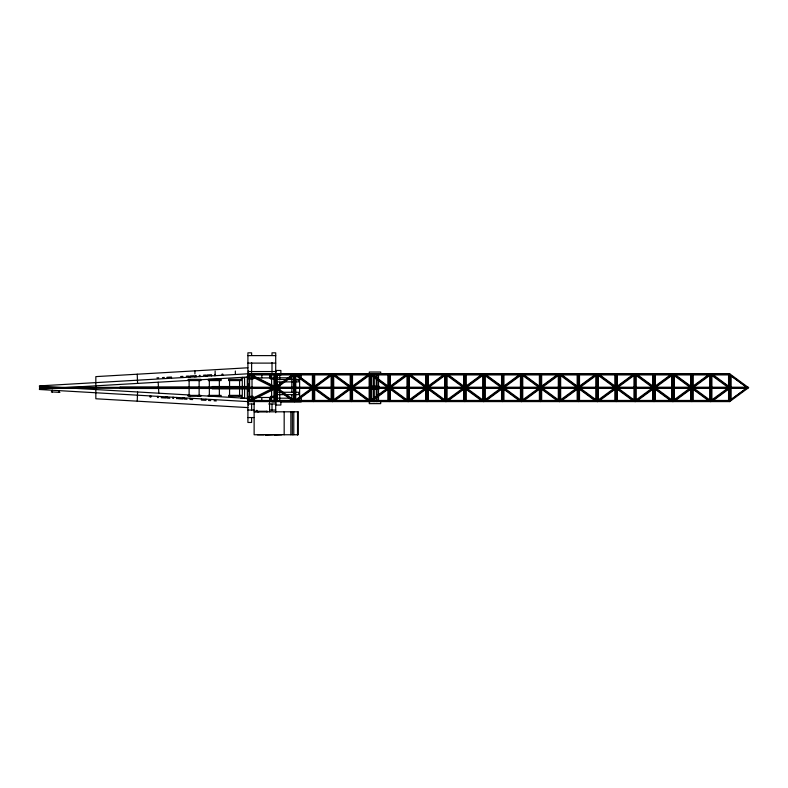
<?xml version="1.0" encoding="UTF-8"?>
<svg xmlns="http://www.w3.org/2000/svg" width="788" height="788" viewBox="0 0 788 788"><rect width="100%" height="100%" fill="white"/><g stroke="black" fill="none" stroke-linecap="round" stroke-linejoin="round"><path stroke-width="1.18" d="M150.153 395.921L150.084 397.093L150.833 397.142L150.902 395.96M157.57 396.354L157.501 397.526L158.25 397.576L158.319 396.394M161.412 396.571L161.343 397.753L165.854 398.009L165.923 396.837M167.036 396.896L166.967 398.078L169.814 398.245M172.858 397.241L172.789 398.413L173.537 398.462L173.606 397.28M176.679 397.457L176.611 398.639L177.359 398.679L177.428 397.507M178.571 397.566L178.502 398.748L183.013 399.014L183.082 397.832M184.362 397.901L184.293 399.083L186.992 399.24M190.085 398.236L190.016 399.418L192.705 399.575M201.442 398.895L201.373 400.077L205.895 400.334L205.963 399.161M137.585 391.981L137.23 401.171M189.878 380.368L39.755 389.085L39.4 385.893L247.905 373.788L275.711 387.686L294.623 401.594L332.457 373.788L370.291 401.594L408.125 373.788L445.949 401.594L483.783 373.788L521.617 401.594L559.441 373.788L597.274 401.594L635.108 373.788L672.942 401.594L710.766 373.788L729.688 387.686L710.766 401.594L672.942 373.788L635.108 401.594L597.274 373.788L559.441 401.594L521.617 373.788L483.783 401.594L445.949 373.788L408.125 401.594L370.291 373.788L332.457 401.594L294.623 373.788L275.711 387.686L247.905 401.594L39.4 389.489L39.755 386.297L189.878 395.015M293.579 375.462L277.583 387.223L293.579 387.223M295.677 399.92L311.674 388.159L295.677 388.159M369.237 375.462L353.241 387.223L369.237 387.223M371.335 399.92L387.341 388.159L371.335 388.159M407.071 375.462L391.075 387.223L407.071 387.223M447.003 399.92L462.999 388.159L447.003 388.159M482.729 375.462L466.732 387.223L482.729 387.223M522.661 399.92L538.657 388.159L522.661 388.159M558.396 375.462L542.4 387.223L558.396 387.223M634.054 375.462L618.058 387.223L634.054 387.223M636.152 399.92L652.159 388.159L636.152 388.159M709.722 375.462L693.726 387.223L709.722 387.223M711.82 399.92L727.817 388.159L711.82 388.159M198.399 395.507L248.259 398.403L247.905 401.594L729.688 401.594L748.6 387.686L747.467 386.809L747.467 388.523M745.507 389.105L730.821 399.674L730.821 375.758L745.507 386.287M247.905 367.779L95.84 376.615L95.84 382.613L95.84 398.767L247.905 407.603M156.93 377.885L158.762 377.777M162.456 377.57L164.357 377.452M180.6 376.516L182.836 376.388L182.905 377.56M186.323 376.181L188.549 376.053L188.618 377.225M203.521 375.186L205.875 375.049L205.944 376.221M200.832 379.737L248.259 376.979L247.905 373.788L729.688 373.788L748.6 387.686L40.198 387.686M247.905 355.615L275.711 355.615M247.905 363.11L275.711 363.11M248.447 371.542L275.889 371.542M250.791 374.921L274.047 374.921L274.047 400.462L250.791 400.462M292.309 374.921L276.844 374.921L276.844 400.462M296.948 374.921L312.412 374.921L312.412 400.462L296.948 400.462M330.133 374.921L314.678 374.921L314.678 400.462L330.133 400.462M334.782 374.921L350.246 374.921L350.246 400.462L334.782 400.462M367.966 374.921L352.512 374.921L352.512 400.462L367.966 400.462M372.616 374.921L388.07 374.921L388.07 400.462L372.616 400.462M405.8 374.921L390.336 374.921L390.336 400.462L405.8 400.462M410.44 374.921L425.904 374.921L425.904 400.462L410.44 400.462M443.634 374.921L428.17 374.921L428.17 400.462L443.634 400.462M448.274 374.921L463.738 374.921L463.738 400.462L448.274 400.462M481.458 374.921L466.004 374.921L466.004 400.462L481.458 400.462M486.107 374.921L501.562 374.921L501.562 400.462L486.107 400.462M519.292 374.921L503.827 374.921L503.827 400.462L519.292 400.462M523.931 374.921L539.396 374.921L539.396 400.462L523.931 400.462M557.126 374.921L541.661 374.921L541.661 400.462L557.126 400.462M561.765 374.921L577.23 374.921L577.23 400.462L561.765 400.462M594.95 374.921L579.495 374.921L579.495 400.462L594.95 400.462M599.599 374.921L615.064 374.921L615.064 400.462L599.599 400.462M632.784 374.921L617.329 374.921L617.329 400.462L632.784 400.462M637.433 374.921L652.888 374.921L652.888 400.462L637.433 400.462M670.618 374.921L655.153 374.921L655.153 400.462L670.618 400.462M675.257 374.921L690.721 374.921L690.721 400.462L675.257 400.462M708.451 374.921L692.987 374.921L692.987 400.462L708.451 400.462M713.091 374.921L728.555 374.921L728.555 400.462L713.091 400.462M275.889 375.088L280.873 375.088M240.941 377.797L244.635 377.797M276.627 377.797L291.393 377.797M247.905 377.895L270.382 377.895M274.687 377.895L271.614 377.895L271.614 373.788M249.008 378.998L253.115 378.998L253.115 374.891M275.711 379.461L298.76 379.461L298.76 381.885L275.711 381.885M296.702 380.023L298.051 380.023M188.194 380.574L200.92 380.574L200.92 379.343L188.145 379.343L188.145 380.574M208.416 380.574L221.142 380.574L221.142 379.343L208.367 379.343L208.367 380.574M371.296 386.307L376.792 386.307M371.227 386.416L376.753 386.416M247.905 386.524L212.346 386.524L212.346 388.858L247.905 388.858M212.346 386.908L120.17 386.908L120.17 388.474L212.346 388.474M295.677 387.223L311.674 387.223L295.677 375.462M371.335 387.223L387.341 387.223L371.335 375.462M447.003 387.223L462.999 387.223L447.003 375.462M522.661 387.223L538.657 387.223L522.661 375.462M636.152 387.223L652.159 387.223L636.152 375.462M711.82 387.223L727.817 387.223L711.82 375.462M120.17 387.371L40.198 387.371L40.198 388.011L120.17 388.011M293.579 388.159L277.583 388.159L293.579 399.92M369.237 388.159L353.241 388.159L369.237 399.92M407.071 388.159L391.075 388.159L407.071 399.92M482.729 388.159L466.732 388.159L482.729 399.92M558.396 388.159L542.4 388.159L558.396 399.92M634.054 388.159L618.058 388.159L634.054 399.92M709.722 388.159L693.726 388.159L709.722 399.92M371.227 388.72L376.753 388.72M371.296 388.976L376.792 388.976M275.711 392.266L298.76 392.266L298.76 394.64L275.711 394.64M188.194 395.379L200.92 395.379L200.92 396.275L188.145 396.275L188.145 395.379M208.416 395.379L221.142 395.379L221.142 396.275L208.367 396.275L208.367 395.379M249.008 396.384L253.115 396.384L252.702 400.491M274.608 396.384L270.501 396.384L270.501 400.55M247.905 397.487L270.382 397.487M274.687 397.487L271.614 397.487L271.614 401.594M240.941 398.186L244.635 398.186M247.905 398.186L248.732 398.186M276.627 398.186L291.393 398.186M275.889 400.432L292.309 400.462M272.008 401.9L275.711 401.9M280.321 401.9L301.233 401.9M248.447 403.978L254.416 403.978M268.728 403.978L275.889 403.978M247.905 410.055L253.953 410.055M269.663 410.055L275.711 410.055M256.455 410.41L257.184 410.41M255.804 411.553L266.482 411.553M254.13 411.809L298.031 411.809M247.905 417.561L253.953 417.561M298.031 434.759L254.13 434.759L254.13 401.594M265.497 435.173L273.101 434.759M274.234 435.173L281.828 434.759M208.495 400.491L210.76 400.619M214.09 400.816L216.276 400.944M51.309 391.882L59.898 392.385M137.585 383.401L137.23 374.211M222.837 375.246L222.768 374.064L222.019 374.113L222.088 375.285M215.419 375.669L215.351 374.497L214.602 374.536L214.671 375.718M211.578 375.896L211.509 374.714L206.998 374.98L207.067 376.162M200.122 376.565L200.063 375.384L199.315 375.423L199.374 376.605M196.311 376.782L196.242 375.6L195.493 375.649L195.562 376.831M194.419 376.891L194.35 375.718L189.839 375.974L189.908 377.156M171.538 378.22L171.469 377.038L166.958 377.304L167.026 378.486M158.171 382.21L158.812 393.212M729.688 373.788L729.688 401.594M711.899 374.921L711.899 400.462M710.766 373.788L710.766 401.594M709.633 374.921L709.633 400.462M691.854 373.788L691.854 401.594M674.075 374.921L674.075 400.462M672.942 373.788L672.942 401.594M671.809 374.921L671.809 400.462M654.02 373.788L654.02 401.594M636.241 374.921L636.241 400.462M635.108 373.788L635.108 401.594M633.976 374.921L633.976 400.462M616.196 373.788L616.196 401.594M598.407 374.921L598.407 400.462M597.274 373.788L597.274 401.594M596.142 374.921L596.142 400.462M578.362 373.788L578.362 401.594M560.573 374.921L560.573 400.462M559.441 373.788L559.441 401.594M558.308 374.921L558.308 400.462M540.529 373.788L540.529 401.594M522.749 374.921L522.749 400.462M521.617 373.788L521.617 401.594M520.484 374.921L520.484 400.462M502.695 373.788L502.695 401.594M484.916 374.921L484.916 400.462M483.783 373.788L483.783 401.594M482.65 374.921L482.65 400.462M464.871 373.788L464.871 401.594M447.082 374.921L447.082 400.462M445.949 373.788L445.949 401.594M444.816 374.921L444.816 400.462M427.037 373.788L427.037 401.594M409.258 374.921L409.258 400.462M408.125 373.788L408.125 401.594M406.992 374.921L406.992 400.462M389.203 373.788L389.203 401.594M380.702 373.788L380.702 372.034L369.267 372.034L369.267 373.788M380.702 401.594L380.702 403.633L369.267 403.633L369.267 401.594M378.536 374.999L378.536 400.383M378.309 386.307L378.309 387.381M378.309 387.804L378.309 388.976M377.097 373.788L377.097 401.594M376.26 373.788L376.26 401.594M374.29 373.788L374.29 401.594M373.207 373.788L373.207 401.594M372.458 387.804L372.488 388.976M372.044 387.804L372.015 388.976M371.424 374.921L371.424 400.462M370.291 373.788L370.291 401.594M369.158 374.921L369.158 400.462M351.379 373.788L351.379 401.594M333.59 374.921L333.59 400.462M332.457 373.788L332.457 401.594M331.324 374.921L331.324 400.462M313.545 373.788L313.545 401.594M301.233 375.019L301.233 377.797M301.233 398.186L301.233 400.974M299.617 374.093L299.617 400.688M297.913 411.809L297.913 434.759M297.726 411.809L297.726 434.759M297.529 411.809L297.529 434.759M295.756 374.921L295.756 400.462M294.623 373.788L294.623 401.594M293.786 411.809L293.786 434.759M293.491 374.921L293.491 400.462M292.328 411.809L292.328 434.759M291.826 374.093L291.826 392.227M291.826 394.64L291.826 400.688M290.87 411.809L290.87 434.759M284.173 411.809L284.173 434.759M280.873 373.936L280.873 370.478L275.889 370.478L275.889 374.054M280.873 401.584L280.873 405.042L275.889 405.042L275.889 401.456M279.76 375.088L279.76 379.914M279.76 382.328L279.76 400.432M277.041 375.088L277.041 379.914M277.041 382.328L277.041 385.953M277.041 388.366L277.041 400.432M275.711 372.379L275.711 352.827L272.008 352.827L272.008 355.27M275.711 373.788L275.711 401.594M275.711 404.136L275.711 412.685M274.608 386.987L274.608 378.998L270.501 378.998L270.501 374.891M274.608 389.341L274.608 396.797M272.008 362.608L272.008 372.379M272.008 404.136L272.008 410.243M271.614 378.585L271.614 396.797M269.565 374.812L269.565 377.895M269.565 397.487L269.565 400.57M269.565 401.594L269.565 411.809M267.496 411.809L267.496 411.297L254.79 411.297L254.79 411.809M266.482 411.297L266.482 411.809M264 434.759L257.41 434.759M261.813 374.812L261.813 377.895M261.813 397.487L261.813 400.57M258.858 411.809L257.331 411.809M255.804 411.297L255.804 411.809M254.061 374.812L254.061 377.895M254.061 397.487L254.061 400.57M252.012 373.788L252.012 377.895M252.012 378.585L252.012 396.797M252.012 397.487L252.012 401.594M251.618 355.27L251.618 352.827L247.905 352.827L247.905 422.466L251.618 422.466L251.618 417.571M251.618 362.608L251.618 372.379M251.618 404.136L251.618 410.243M249.569 374.921L249.569 400.462M248.447 370.478L248.447 374.054M248.447 401.456L248.447 405.042M247.294 376.29L247.294 399.221M244.576 377.501L244.576 398.019M242.3 377.324L242.3 398.058M239.572 380.574L239.572 395.379M238.774 395.763L238.774 396.275M235.346 371.03L235.346 373.945M230.352 395.763L230.352 396.275M229.554 380.574L229.554 395.379M219.359 380.574L219.359 395.379M218.562 395.763L218.562 396.275M215.134 371.03L215.134 373.945M210.14 395.763L210.14 396.275M209.342 380.574L209.342 395.379M199.137 380.574L199.137 395.379M198.34 395.763L198.34 396.275M194.922 371.03L194.922 373.945M189.918 395.763L189.918 396.275M189.12 380.574L189.12 395.379M59.1 390.631L59.1 392.335M52.274 390.237L52.274 391.941M52.106 390.227L52.106 391.931M248.378 391.291A13.898 13.898 0 0 1 248.378 384.091M746.463 388.159L730.722 399.92L730.722 388.159L746.463 388.159M293.156 374.162L276.539 386.366L276.539 374.162L293.156 374.162M330.99 374.162L314.373 386.366L314.373 374.162L330.99 374.162M312.718 389.016L296.101 401.22L312.718 401.22L312.718 389.016M331.413 375.462L315.407 387.223L331.413 387.223L331.413 375.462M349.508 388.159L333.511 399.92L333.511 388.159L349.508 388.159M368.814 374.162L352.206 386.366L352.206 374.162L368.814 374.162M350.542 389.016L333.935 401.22L350.542 401.22L350.542 389.016M406.647 374.162L390.03 386.366L390.03 374.162L406.647 374.162M388.376 389.016L371.759 401.22L388.376 401.22L388.376 389.016M425.165 388.159L409.169 399.92L409.169 388.159L425.165 388.159M444.481 374.162L427.864 386.366L427.864 374.162L444.481 374.162M426.209 389.016L409.593 401.22L426.209 401.22L426.209 389.016M444.905 375.462L428.908 387.223L444.905 387.223L444.905 375.462M482.305 374.162L465.698 386.366L465.698 374.162L482.305 374.162M464.043 389.016L447.426 401.22L464.043 401.22L464.043 389.016M500.833 388.159L484.837 399.92L484.837 388.159L500.833 388.159M520.139 374.162L503.522 386.366L503.522 374.162L520.139 374.162M501.867 389.016L485.26 401.22L501.867 401.22L501.867 389.016M520.563 375.462L504.566 387.223L520.563 387.223L520.563 375.462M557.973 374.162L541.356 386.366L541.356 374.162L557.973 374.162M539.701 389.016L523.084 401.22L539.701 401.22L539.701 389.016M576.491 388.159L560.495 399.92L560.495 388.159L576.491 388.159M595.807 374.162L579.19 386.366L579.19 374.162L595.807 374.162M577.535 389.016L560.918 401.22L577.535 401.22L577.535 389.016M596.23 375.462L580.224 387.223L596.23 387.223L596.23 375.462M614.325 388.159L598.328 399.92L598.328 388.159L614.325 388.159M633.631 374.162L617.024 386.366L617.024 374.162L633.631 374.162M615.359 389.016L598.752 401.22L615.359 401.22L615.359 389.016M671.465 374.162L654.848 386.366L654.848 374.162L671.465 374.162M653.193 389.016L636.576 401.22L653.193 401.22L653.193 389.016M671.888 375.462L655.892 387.223L671.888 387.223L671.888 375.462M689.983 388.159L673.986 399.92L673.986 388.159L689.983 388.159M709.298 374.162L692.682 386.366L692.682 374.162L709.298 374.162M691.027 389.016L674.41 401.22L691.027 401.22L691.027 389.016M728.861 389.016L712.244 401.22L728.861 401.22L728.861 389.016M272.963 388.159L249.451 399.92L249.451 388.159L272.963 388.159M274.49 389.016L250.072 401.22L274.49 401.22L274.49 389.016M274.49 374.162L250.072 374.162L274.49 386.366L274.49 374.162M312.718 374.162L296.101 374.162L312.718 386.366L312.718 374.162M350.542 374.162L333.935 374.162L350.542 386.366L350.542 374.162M388.376 374.162L371.759 374.162L388.376 386.366L388.376 374.162M426.209 374.162L409.593 374.162L426.209 386.366L426.209 374.162M464.043 374.162L447.426 374.162L464.043 386.366L464.043 374.162M501.867 374.162L485.26 374.162L501.867 386.366L501.867 374.162M539.701 374.162L523.084 374.162L539.701 386.366L539.701 374.162M577.535 374.162L560.918 374.162L577.535 386.366L577.535 374.162M615.359 374.162L598.752 374.162L615.359 386.366L615.359 374.162M653.193 374.162L636.576 374.162L653.193 386.366L653.193 374.162M691.027 374.162L674.41 374.162L691.027 386.366L691.027 374.162M728.861 374.162L712.244 374.162L728.861 386.366L728.861 374.162M241.355 379.343L228.579 379.343L228.579 380.574L241.355 380.574L241.355 379.343M379.067 386.307L377.826 386.307L377.866 388.976L379.067 388.976L379.058 386.307M272.963 387.223L249.451 387.223L249.451 375.462L272.963 387.223M349.508 387.223L333.511 387.223L333.511 375.462L349.508 387.223M425.165 387.223L409.169 387.223L409.169 375.462L425.165 387.223M500.833 387.223L484.837 387.223L484.837 375.462L500.833 387.223M576.491 387.223L560.495 387.223L560.495 375.462L576.491 387.223M614.325 387.223L598.328 387.223L598.328 375.462L614.325 387.223M689.983 387.223L673.986 387.223L673.986 375.462L689.983 387.223M746.463 387.223L730.722 387.223L730.722 375.462L746.463 387.223M331.413 388.159L315.407 388.159L331.413 399.92L331.413 388.159M444.905 388.159L428.908 388.159L444.905 399.92L444.905 388.159M520.563 388.159L504.566 388.159L520.563 399.92L520.563 388.159M596.23 388.159L580.224 388.159L596.23 399.92L596.23 388.159M671.888 388.159L655.892 388.159L671.888 399.92L671.888 388.159M241.355 395.379L228.628 395.379L228.579 396.275L241.355 396.275L241.355 395.379M293.156 401.22L276.539 401.22L276.539 389.016L293.156 401.22M330.99 401.22L314.373 401.22L314.373 389.016L330.99 401.22M368.814 401.22L352.206 401.22L352.206 389.016L368.814 401.22M406.647 401.22L390.03 401.22L390.03 389.016L406.647 401.22M444.481 401.22L427.864 401.22L427.864 389.016L444.481 401.22M482.305 401.22L465.698 401.22L465.698 389.016L482.305 401.22M520.139 401.22L503.522 401.22L503.522 389.016L520.139 401.22M557.973 401.22L541.356 401.22L541.356 389.016L557.973 401.22M595.807 401.22L579.19 401.22L579.19 389.016L595.807 401.22M633.631 401.22L617.024 401.22L617.024 389.016L633.631 401.22M671.465 401.22L654.848 401.22L654.848 389.016L671.465 401.22M709.298 401.22L692.682 401.22L692.682 389.016L709.298 401.22"/></g></svg>
